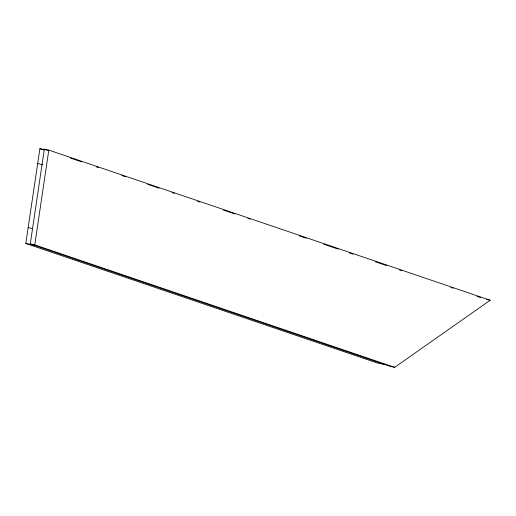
<?xml version="1.0" encoding="UTF-8"?>
<svg xmlns="http://www.w3.org/2000/svg" width="516" height="516" viewBox="0 0 516 516"><rect width="100%" height="100%" fill="white"/><g stroke="black" fill="none" stroke-linecap="round" stroke-linejoin="round"><path stroke-width="0.77" d="M385.142 364.638L377.17 362.961L25.8 243.455L39.893 148.679L45.647 149.892M30.283 243.945L44.318 149.163L48.801 150.104L490.2 300.235L394.721 367.321L390.238 366.373L30.283 243.945L34.766 244.887L394.721 367.321M34.766 244.887L48.801 150.104M486.465 299.448L490.2 300.235M28.154 227.64L32.502 228.556M25.8 243.455L33.772 245.132M37.7 163.469L42.686 164.875M44.318 149.163L48.13 150.459M70.241 157.98L81.676 161.869M96.157 166.791L98.446 167.571M121.718 175.485L125.53 176.782M147.628 184.302L159.057 188.185M172.009 192.591L174.298 193.371M197.551 201.279L199.84 202.059M223.473 210.096L234.903 213.985M247.867 218.391L250.15 219.171M299.261 235.876L306.123 238.205M323.648 244.165L338.122 249.093M349.255 252.879L353.067 254.175M375.177 261.696L386.613 265.585M399.571 269.991L401.861 270.771M450.9 287.451L453.183 288.225M476.81 296.261L480.615 297.558M39.893 148.679L43.705 149.982"/></g></svg>
